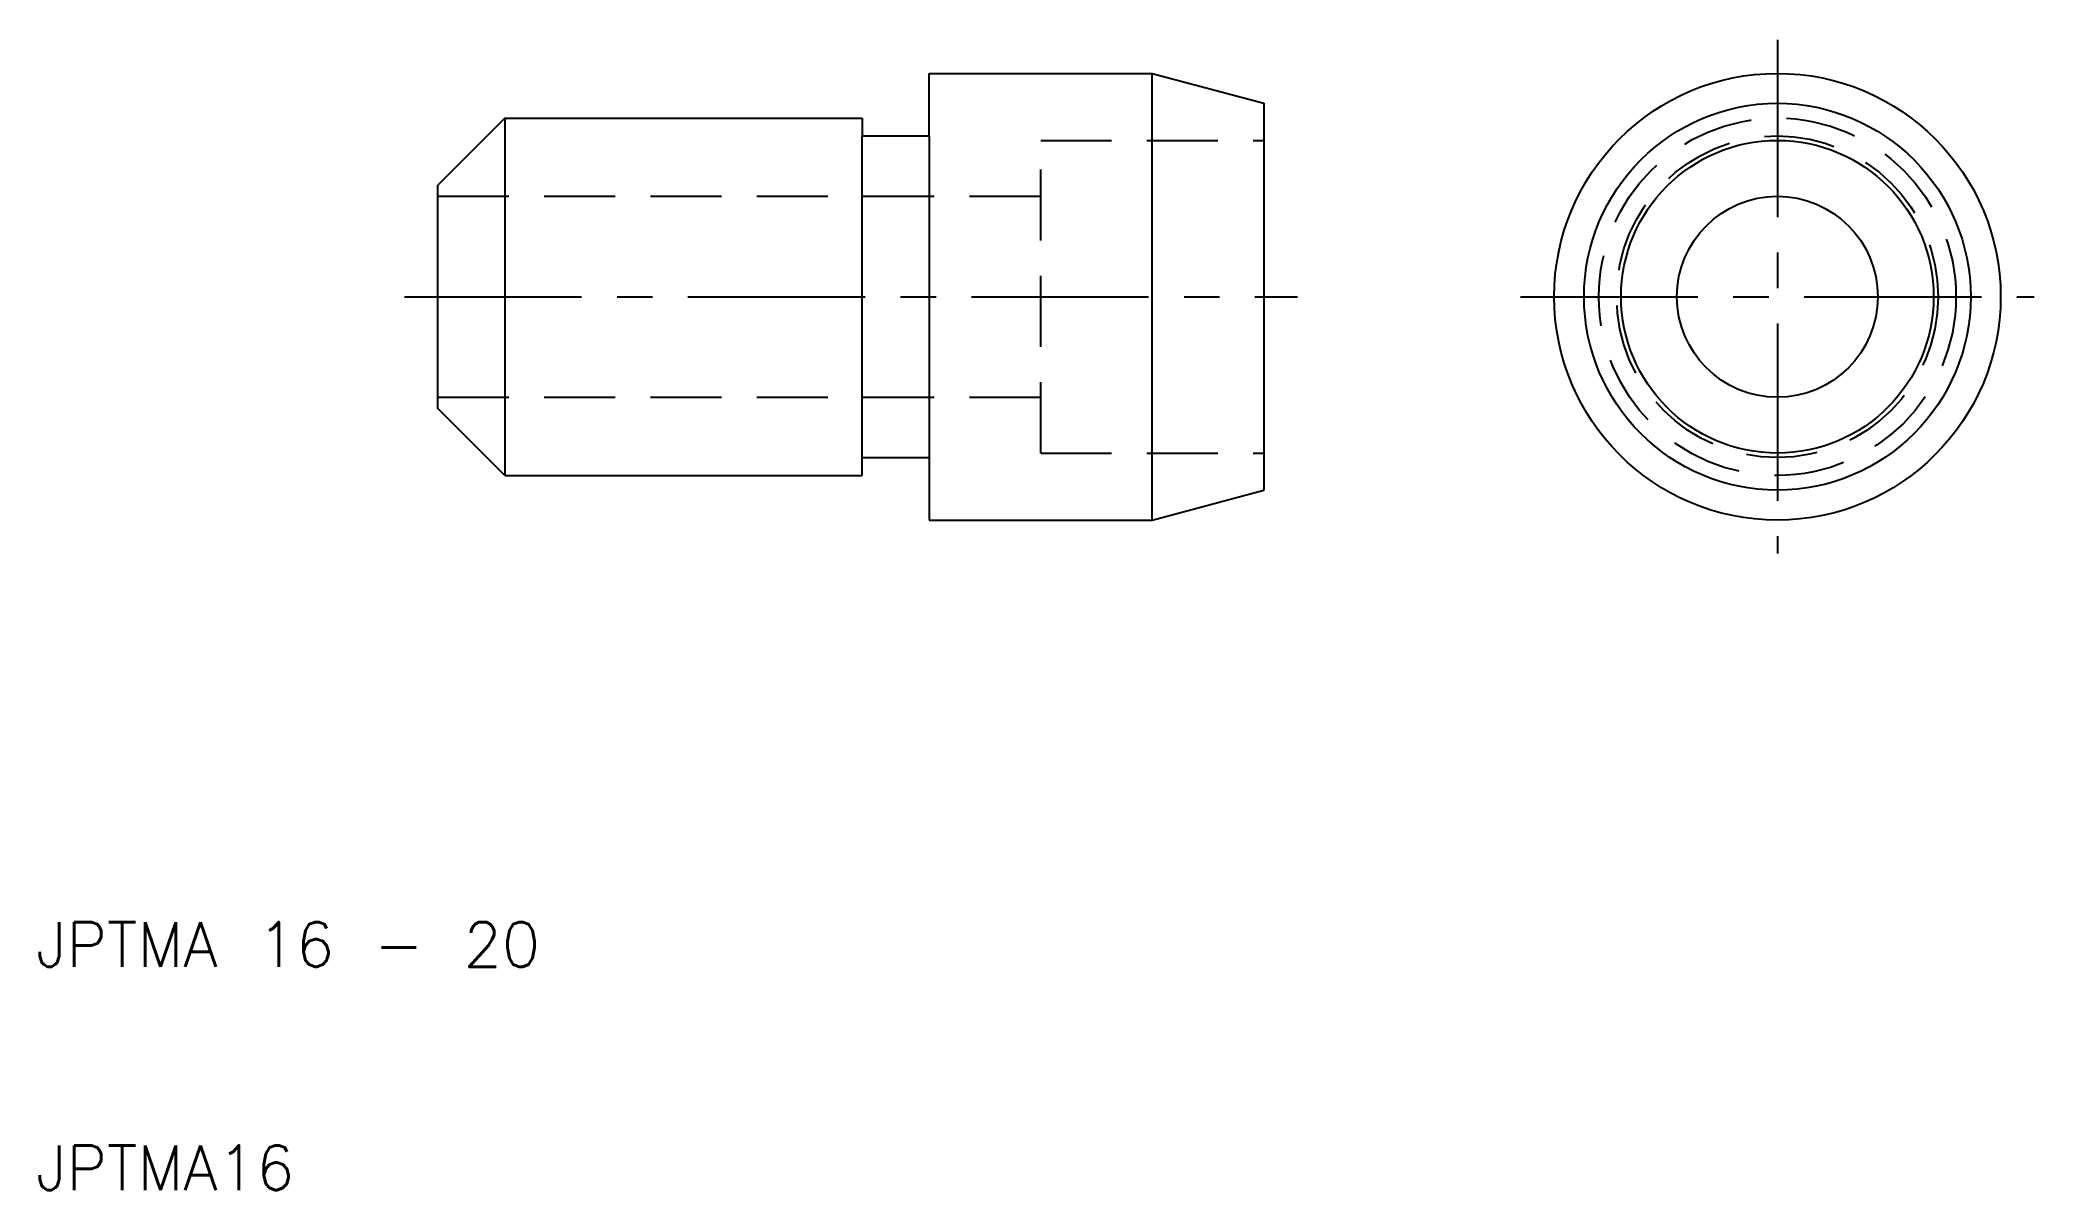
# Model space of a CAD drawing. Extents: x 10.2 to 99.5, y 10 to 61.5.
import ezdxf

# ---------------------------------------------------------------- set-up
doc = ezdxf.new("R2010")
doc.units = 0
doc.header["$LTSCALE"] = 0.25
doc.linetypes.add('CENTER', pattern=[50.8, 31.75, -6.35, 6.35, -6.35])
doc.linetypes.add('DASHED', pattern=[19.05, 12.7, -6.35])
doc.layers.get('0').update_dxf_attribs({"linetype": 'CONTINUOUS'})
doc.layers.add('CENTER', color=1, linetype='CENTER')
doc.styles.get("Standard").update_dxf_attribs({"font": 'txt.shx', "bigfont": 'extfont.shx'})

msp = doc.modelspace()

# ---------------------------------------------------------------- linework, layer by layer
for p, q in [((50, 60), (60, 60)), ((50, 57.2), (50, 60)), ((60, 40), (60, 60)), ((60, 60), (65, 58.66)), ((65, 58.66), (65, 41.34)), ((31, 58), (28, 55)), ((31, 58), (31, 42)), ((31, 58), (47, 58)), ((47, 58), (47, 57.2)), ((47, 42.8), (47, 57.2)), ((47, 57.2), (50, 57.2)), ((50, 57.2), (50, 42.8)), ((28, 45), (28, 55)), ((31, 42), (28, 45)), ((31, 42), (47, 42)), ((47, 42), (47, 42.8)), ((47, 42.8), (50, 42.8)), ((50, 42.8), (50, 40)), ((60, 40), (65, 41.34)), ((50, 40), (60, 40))]:
    msp.add_line(p, q)
at = {"color": 3, "linetype": 'DASHED'}
for p, q in [((55, 43), (55, 57)), ((55, 57), (65, 57)), ((28, 54.5), (55, 54.5)), ((28, 45.5), (55, 45.5)), ((55, 43), (65, 43))]:
    msp.add_line(p, q, dxfattribs=at)
for radius in [10, 8.66, 7, 4.5]:
    msp.add_circle((88, 50), radius)
for radius in [8, 7.2]:
    msp.add_circle((88, 50), radius, dxfattribs=at)
at = {"layer": 'CENTER', "color": 1, "linetype": 'CENTER'}
for p, q in [((88, 61.5), (88, 38.5)), ((26.5, 50), (66.5, 50)), ((76.5, 50), (99.5, 50))]:
    msp.add_line(p, q, dxfattribs=at)

# ---------------------------------------------------------------- texts
for s, p in [('JPTMA 16 - 20', (10, 20)), ('JPTMA16', (10, 10))]:
    msp.add_text(s, height=2).set_placement(p)

doc.saveas('drawing.dxf')
